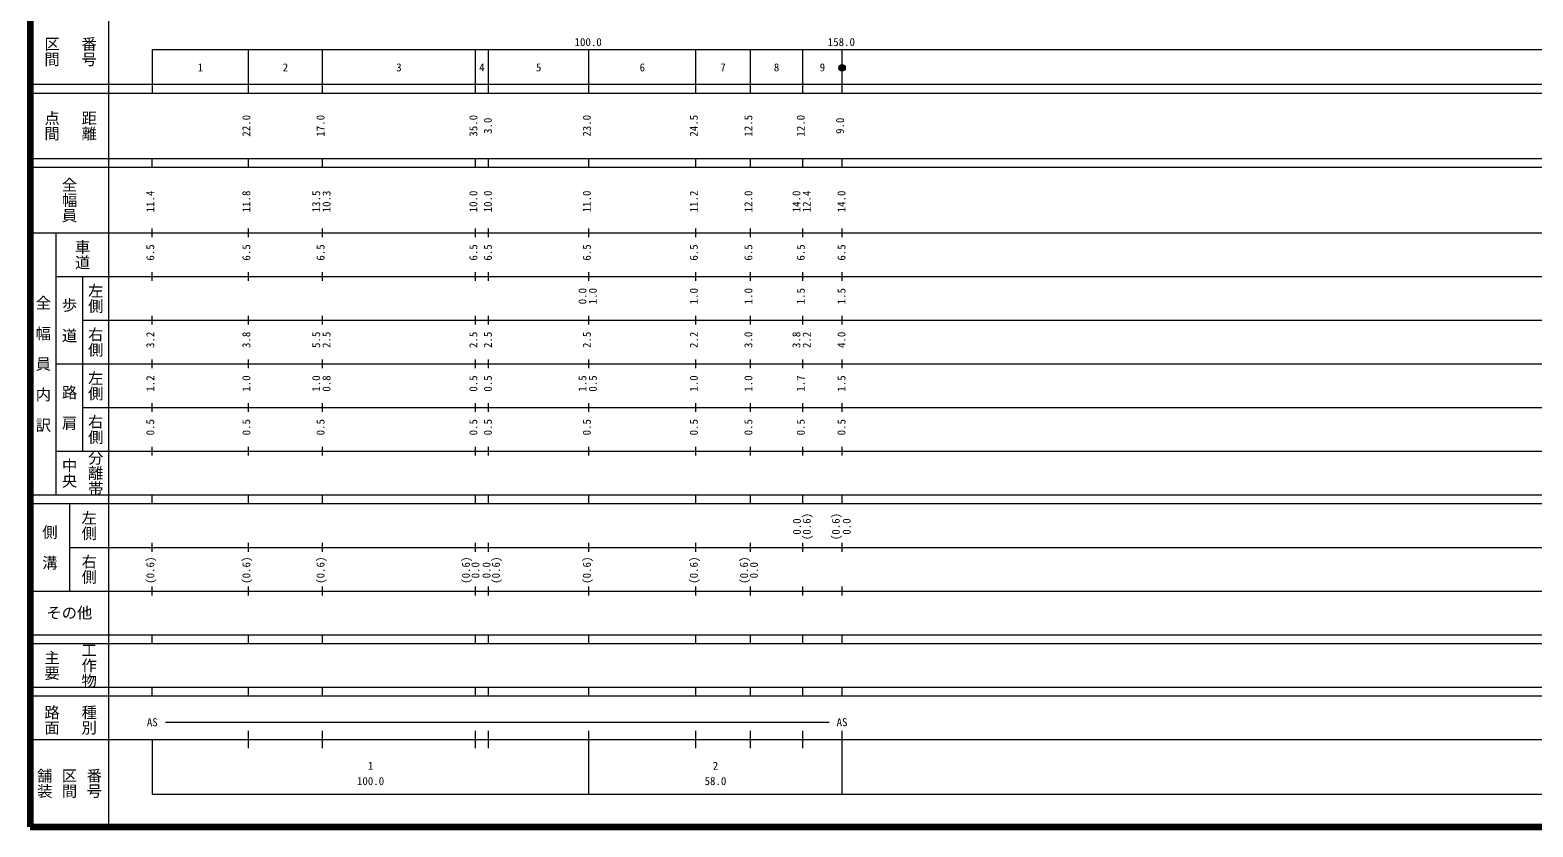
# Model space of a CAD drawing. Units: millimetres on the paper, enlarged 1000 times. Extents: x 40000 to 680000, y 20000 to 380000.
# Drawn here: x 40000 to 384262, y 20000 to 202409 of the extents above; entities that cross this region are included whole.
import ezdxf
from ezdxf.enums import TextEntityAlignment as Align

# ---------------------------------------------------------------- set-up
doc = ezdxf.new("R2010")
doc.units = ezdxf.units.MM
doc.header["$LTSCALE"] = 1000
doc.header["$PDMODE"] = 32
doc.header["$PDSIZE"] = 500
doc.layers.add('M-TTL', color=2, linetype='Continuous', lineweight=140)
doc.layers.add('M-TTL-BAND', color=7, linetype='Continuous', lineweight=13)
doc.styles.add('@ＭＳ ゴシック', font='')
doc.styles.add('ＭＳ ゴシック', font='')
doc.styles.get('@ＭＳ ゴシック').set_extended_font_data('@MS Gothic')
doc.styles.get('ＭＳ ゴシック').set_extended_font_data('MS Gothic')

msp = doc.modelspace()

# ---------------------------------------------------------------- linework, layer by layer
at = {"layer": 'M-TTL'}
for p, q in [((40000, 380000), (40000, 20000)), ((40000, 20000), (680000, 20000))]:
    msp.add_line(p, q, dxfattribs=at)
at = {"layer": 'M-TTL-BAND'}
for p, q in [((58000, 370000), (58000, 20000)), ((68000, 198000), (579000, 198000)), ((68000, 198000), (68000, 188000)), ((90000, 188000), (90000, 198000)), ((107000, 188000), (107000, 198000)), ((142000, 188000), (142000, 198000)), ((145000, 188000), (145000, 198000)), ((168000, 188000), (168000, 198000)), ((192500, 188000), (192500, 198000)), ((205000, 188000), (205000, 198000)), ((217000, 188000), (217000, 198000)), ((226000, 188000), (226000, 198000)), ((40000, 190000), (579000, 190000)), ((40000, 188000), (579000, 188000)), ((40000, 173000), (579000, 173000)), ((68000, 171000), (68000, 173000)), ((90000, 171000), (90000, 173000)), ((107000, 171000), (107000, 173000)), ((142000, 171000), (142000, 173000)), ((145000, 171000), (145000, 173000)), ((168000, 171000), (168000, 173000)), ((192500, 171000), (192500, 173000)), ((205000, 171000), (205000, 173000)), ((217000, 171000), (217000, 173000)), ((226000, 171000), (226000, 173000)), ((40000, 171000), (579000, 171000)), ((40000, 156000), (579000, 156000)), ((46000, 96000), (46000, 156000)), ((68000, 155000), (68000, 157000)), ((90000, 155000), (90000, 157000)), ((107000, 155000), (107000, 157000)), ((142000, 155000), (142000, 157000)), ((145000, 155000), (145000, 157000)), ((168000, 155000), (168000, 157000)), ((192500, 155000), (192500, 157000)), ((205000, 155000), (205000, 157000)), ((217000, 155000), (217000, 157000)), ((226000, 155000), (226000, 157000)), ((46000, 146000), (579000, 146000)), ((52000, 146000), (52000, 106000)), ((68000, 145000), (68000, 147000)), ((90000, 145000), (90000, 147000)), ((107000, 145000), (107000, 147000)), ((142000, 145000), (142000, 147000)), ((145000, 145000), (145000, 147000)), ((168000, 145000), (168000, 147000)), ((192500, 145000), (192500, 147000)), ((205000, 145000), (205000, 147000)), ((217000, 145000), (217000, 147000)), ((226000, 145000), (226000, 147000)), ((52000, 136000), (579000, 136000)), ((68000, 135000), (68000, 137000)), ((90000, 135000), (90000, 137000)), ((107000, 135000), (107000, 137000)), ((142000, 135000), (142000, 137000)), ((145000, 135000), (145000, 137000)), ((168000, 135000), (168000, 137000)), ((192500, 135000), (192500, 137000)), ((205000, 135000), (205000, 137000)), ((217000, 135000), (217000, 137000)), ((226000, 135000), (226000, 137000)), ((46000, 126000), (579000, 126000)), ((68000, 125000), (68000, 127000)), ((90000, 125000), (90000, 127000)), ((107000, 125000), (107000, 127000)), ((142000, 125000), (142000, 127000)), ((145000, 125000), (145000, 127000)), ((168000, 125000), (168000, 127000)), ((192500, 125000), (192500, 127000)), ((205000, 125000), (205000, 127000)), ((217000, 125000), (217000, 127000)), ((226000, 125000), (226000, 127000)), ((52000, 116000), (579000, 116000)), ((68000, 115000), (68000, 117000)), ((90000, 115000), (90000, 117000)), ((107000, 115000), (107000, 117000)), ((142000, 115000), (142000, 117000)), ((145000, 115000), (145000, 117000)), ((168000, 115000), (168000, 117000)), ((192500, 115000), (192500, 117000)), ((205000, 115000), (205000, 117000)), ((217000, 115000), (217000, 117000)), ((226000, 115000), (226000, 117000)), ((68000, 105000), (68000, 107000)), ((90000, 105000), (90000, 107000)), ((107000, 105000), (107000, 107000)), ((142000, 105000), (142000, 107000)), ((145000, 105000), (145000, 107000)), ((168000, 105000), (168000, 107000)), ((192500, 105000), (192500, 107000)), ((205000, 105000), (205000, 107000)), ((217000, 105000), (217000, 107000)), ((226000, 105000), (226000, 107000)), ((46000, 106000), (579000, 106000)), ((40000, 96000), (579000, 96000)), ((40000, 94000), (579000, 94000)), ((49000, 94000), (49000, 74000)), ((68000, 94000), (68000, 96000)), ((90000, 94000), (90000, 96000)), ((107000, 94000), (107000, 96000)), ((142000, 94000), (142000, 96000)), ((145000, 94000), (145000, 96000)), ((168000, 94000), (168000, 96000)), ((192500, 94000), (192500, 96000)), ((205000, 94000), (205000, 96000)), ((217000, 94000), (217000, 96000)), ((226000, 94000), (226000, 96000)), ((49000, 84000), (579000, 84000)), ((68000, 83000), (68000, 85000)), ((90000, 83000), (90000, 85000)), ((107000, 83000), (107000, 85000)), ((142000, 83000), (142000, 85000)), ((145000, 83000), (145000, 85000)), ((168000, 83000), (168000, 85000)), ((192500, 83000), (192500, 85000)), ((205000, 83000), (205000, 85000)), ((217000, 83000), (217000, 85000)), ((226000, 83000), (226000, 85000)), ((40000, 74000), (579000, 74000)), ((68000, 73000), (68000, 75000)), ((90000, 73000), (90000, 75000)), ((107000, 73000), (107000, 75000)), ((142000, 73000), (142000, 75000)), ((145000, 73000), (145000, 75000)), ((168000, 73000), (168000, 75000)), ((192500, 73000), (192500, 75000)), ((205000, 73000), (205000, 75000)), ((217000, 73000), (217000, 75000)), ((226000, 73000), (226000, 75000)), ((40000, 64000), (579000, 64000)), ((40000, 62000), (579000, 62000)), ((68000, 62000), (68000, 64000)), ((90000, 62000), (90000, 64000)), ((107000, 62000), (107000, 64000)), ((142000, 62000), (142000, 64000)), ((145000, 62000), (145000, 64000)), ((168000, 62000), (168000, 64000)), ((192500, 62000), (192500, 64000)), ((205000, 62000), (205000, 64000)), ((217000, 62000), (217000, 64000)), ((226000, 62000), (226000, 64000)), ((40000, 52000), (579000, 52000)), ((68000, 50000), (68000, 52000)), ((90000, 50000), (90000, 52000)), ((107000, 50000), (107000, 52000)), ((142000, 50000), (142000, 52000)), ((145000, 50000), (145000, 52000)), ((168000, 50000), (168000, 52000)), ((192500, 50000), (192500, 52000)), ((205000, 50000), (205000, 52000)), ((217000, 50000), (217000, 52000)), ((226000, 50000), (226000, 52000)), ((40000, 50000), (579000, 50000)), ((71000, 44000), (223077, 44000)), ((90000, 38000), (90000, 42000)), ((107000, 38000), (107000, 42000)), ((142000, 38000), (142000, 42000)), ((145000, 38000), (145000, 42000)), ((168000, 27500), (168000, 42000)), ((192500, 38000), (192500, 42000)), ((205000, 38000), (205000, 42000)), ((217000, 38000), (217000, 42000)), ((226000, 27500), (226000, 42000)), ((40000, 40000), (579000, 40000)), ((68000, 40000), (68000, 27500)), ((68000, 27500), (579000, 27500))]:
    msp.add_line(p, q, dxfattribs=at)
for radius in [750, 600, 450, 300, 150, 20]:
    msp.add_circle((226000, 193791), radius, dxfattribs=at)
msp.add_point((226000, 193791), dxfattribs=at)

# ---------------------------------------------------------------- texts
at = {"layer": 'M-TTL-BAND', "style": '@ＭＳ ゴシック'}
for s, p in [('区間', (45000, 197500)), ('番号', (53500, 197500)), ('点間', (45000, 180500)), ('距離', (53500, 180500)), ('全幅員', (49000, 163500)), ('車道', (52000, 151000)), ('全\u3000幅\u3000員\u3000内\u3000訳', (43000, 126000)), ('左側', (55000, 141000)), ('歩\u3000道', (49000, 136000)), ('右側', (55000, 131000)), ('左側', (55000, 121000)), ('路\u3000肩', (49000, 116000)), ('右側', (55000, 111000)), ('中央', (49000, 101000)), ('分離帯', (55000, 101000)), ('左側', (53500, 89000)), ('側\u3000溝', (44500, 84000)), ('右側', (53500, 79000)), ('主要', (45000, 57000)), ('工作物', (53500, 57000)), ('路面', (45000, 44500)), ('種別', (53500, 44500)), ('舗装', (43333, 30000)), ('区間', (49000, 30000)), ('番号', (54667, 30000))]:
    msp.add_text(s, height=2566, rotation=270, dxfattribs=at).set_placement(p, align=Align.MIDDLE_CENTER)
at = {"layer": 'M-TTL-BAND', "style": 'ＭＳ ゴシック'}
for s, p in [('100.0', (167844, 198195)), ('158.0', (225844, 198195)), ('1', (79000, 192405)), ('2', (98500, 192405)), ('3', (124500, 192405)), ('4', (143500, 192405)), ('5', (156500, 192405)), ('6', (180250, 192405)), ('7', (198750, 192405)), ('8', (211000, 192405)), ('9', (221500, 192405)), ('AS', (68000, 42500)), ('AS', (226000, 42500)), ('1', (118000, 32523)), ('2', (197000, 32523)), ('100.0', (118000, 29033)), ('58.0', (197000, 29033))]:
    msp.add_text(s, height=1833, dxfattribs=at).set_placement(p, align=Align.BOTTOM_CENTER)
for s, p in [('22.0', (91000, 180500)), ('17.0', (108000, 180500)), ('35.0', (143000, 180500)), ('23.0', (169000, 180500)), ('24.5', (193500, 180500)), ('12.5', (206000, 180500)), ('12.0', (218000, 180500)), ('3.0', (146329, 180500)), ('9.0', (227000, 180500)), ('11.4', (69000, 163174)), ('11.8', (91000, 163174)), ('13.5', (107000, 163174)), ('10.3', (109370, 163174)), ('10.0', (143000, 163174)), ('10.0', (146329, 163174)), ('11.0', (169000, 163174)), ('11.2', (193500, 163174)), ('12.0', (206000, 163174)), ('14.0', (217000, 163174)), ('12.4', (219370, 163174)), ('14.0', (227335, 163174)), ('6.5', (69000, 151500)), ('6.5', (91000, 151500)), ('6.5', (108000, 151500)), ('6.5', (143000, 151500)), ('6.5', (146329, 151500)), ('6.5', (169000, 151500)), ('6.5', (193500, 151500)), ('6.5', (206000, 151500)), ('6.5', (218000, 151500)), ('6.5', (227335, 151500)), ('0.0', (168000, 141500)), ('1.0', (170370, 141500)), ('1.0', (193500, 141500)), ('1.0', (206000, 141500)), ('1.5', (218000, 141500)), ('1.5', (227335, 141500)), ('3.2', (69000, 131500)), ('3.8', (91000, 131500)), ('5.5', (107000, 131500)), ('2.5', (109370, 131500)), ('2.5', (143000, 131500)), ('2.5', (146329, 131500)), ('2.5', (169000, 131500)), ('2.2', (193500, 131500)), ('3.0', (206000, 131500)), ('3.8', (217000, 131500)), ('2.2', (219370, 131500)), ('4.0', (227335, 131500)), ('1.2', (69000, 121500)), ('1.0', (91000, 121500)), ('1.0', (107000, 121500)), ('0.8', (109370, 121500)), ('0.5', (143000, 121500)), ('0.5', (146329, 121500)), ('1.5', (168000, 121500)), ('0.5', (170370, 121500)), ('1.0', (193500, 121500)), ('1.0', (206000, 121500)), ('1.7', (218000, 121500)), ('1.5', (227335, 121500)), ('0.5', (69000, 111500)), ('0.5', (91000, 111500)), ('0.5', (108000, 111500)), ('0.5', (143000, 111500)), ('0.5', (146329, 111500)), ('0.5', (169000, 111500)), ('0.5', (193500, 111500)), ('0.5', (206000, 111500)), ('0.5', (218000, 111500)), ('0.5', (227335, 111500)), ('0.0', (217117, 88764)), ('(0.6)', (219370, 88764)), ('(0.6)', (226016, 88764)), ('0.0', (228516, 88764)), ('(0.6)', (69000, 78764)), ('(0.6)', (91000, 78764)), ('(0.6)', (108000, 78764)), ('(0.6)', (141294, 78764)), ('0.0', (143476, 78764)), ('0.0', (146009, 78764)), ('(0.6)', (148170, 78764)), ('(0.6)', (169000, 78764)), ('(0.6)', (193500, 78764)), ('(0.6)', (205000, 78764)), ('0.0', (207276, 78764))]:
    msp.add_text(s, height=1833, rotation=90, dxfattribs=at).set_placement(p, align=Align.BOTTOM_CENTER)
msp.add_text('その他', height=2566, dxfattribs=at).set_placement((49000, 69000), align=Align.MIDDLE_CENTER)

doc.saveas('drawing.dxf')
